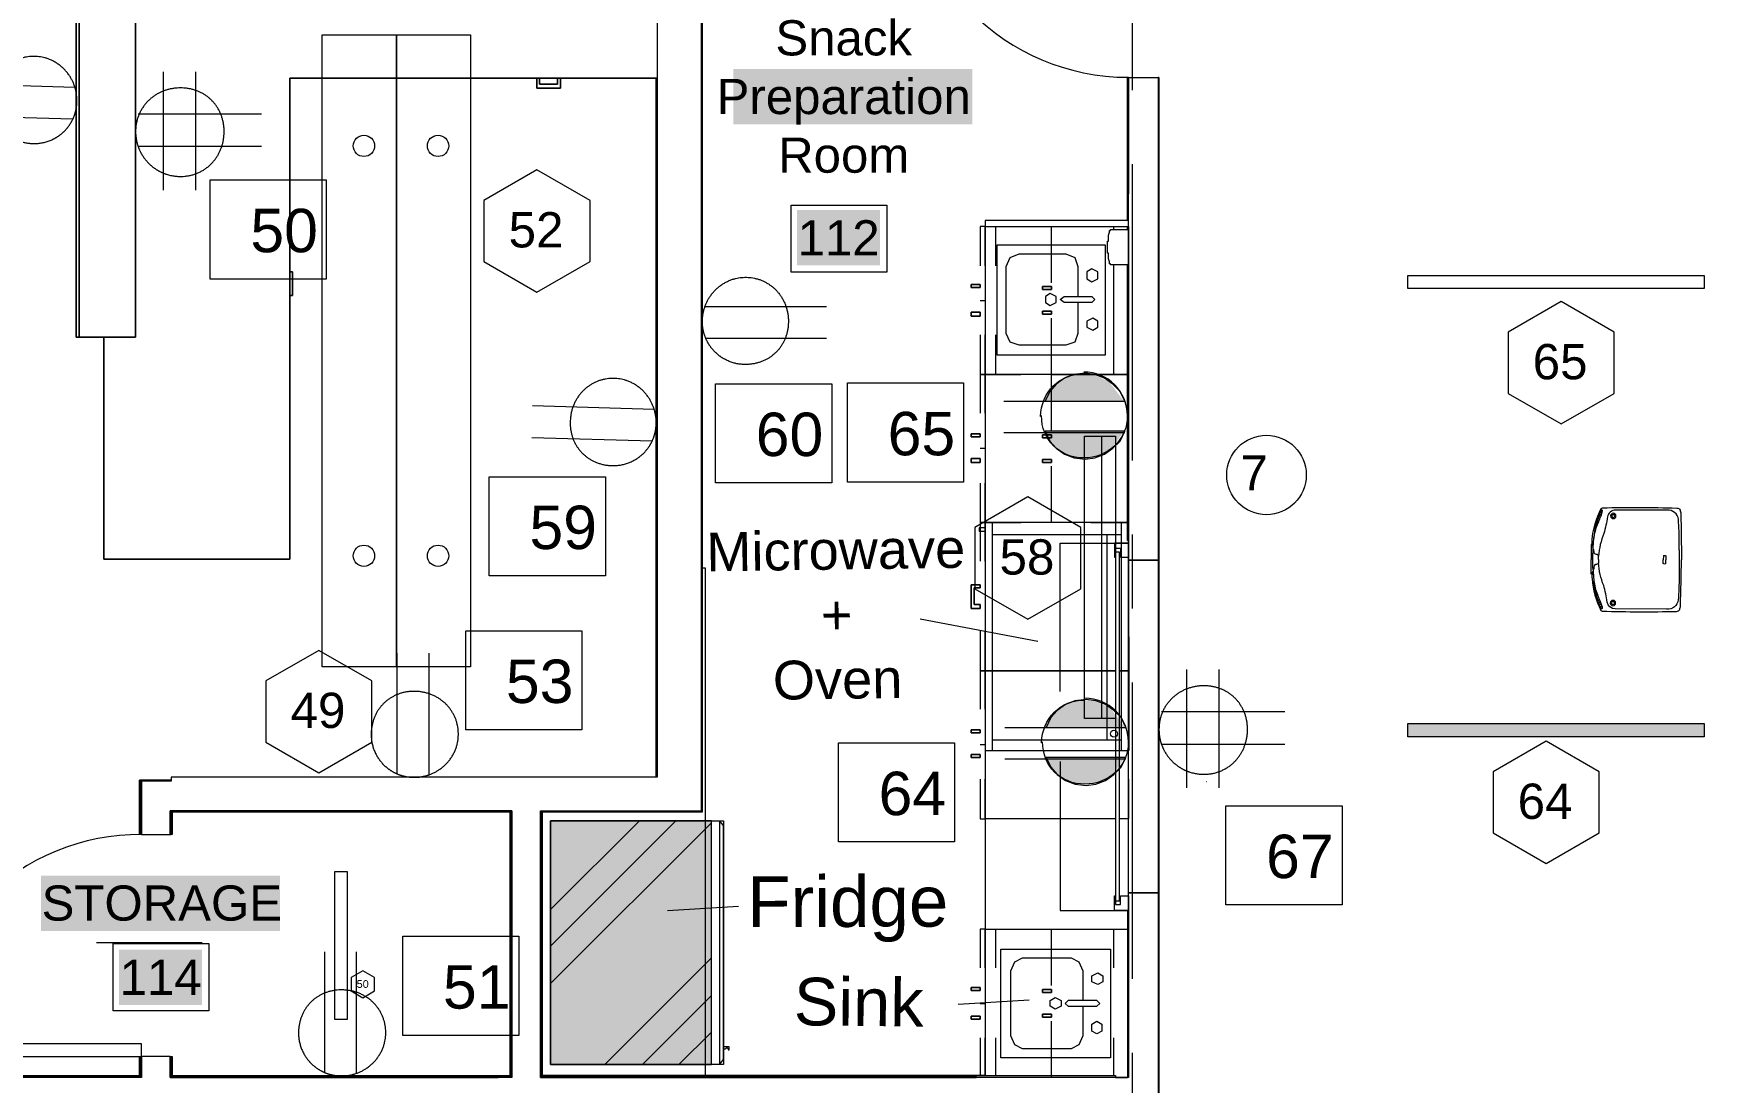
# Model space of a CAD drawing. Header units: inches. Extents: x 0.9 to 36.3, y 0.7 to 23.3.
# Drawn here: x 21.805 to 24.646, y 7.113 to 8.883 of the extents above; entities that cross this region are included whole.
import ezdxf

# ---------------------------------------------------------------- set-up
doc = ezdxf.new("R2010")
doc.units = ezdxf.units.IN
doc.linetypes.add('CENTER', pattern=[50.8, 31.75, -6.35, 6.35, -6.35])
doc.layers.get('0').update_dxf_attribs({"color": 1})
for name, color, linetype, lineweight, true_color in [('Blocks', 7, 'Continuous', 5, 0x9a9c7f), ('Boarder for name', 7, 'Continuous', 5, 0x777777), ('Doors', 7, 'Continuous', 5, 0xf2db9c), ('Lights', 7, 'Continuous', 15, 0xff0a0a), ('Numbering Baseboard Heater', 7, 'Continuous', 0, 0x581317), ('Numbering Lights', 1, 'Continuous', 15, 0xff0000), ('PDF_Geometry', 7, 'Continuous', 9, 0x777777)]:
    doc.layers.add(name, color=color, linetype=linetype, lineweight=lineweight, true_color=true_color)
doc.layers.add('Numbering receptecles', color=170, linetype='Continuous', lineweight=15)
doc.layers.add('Receptacles', color=170, linetype='Continuous', lineweight=15)
doc.layers.add('PDF_Solid Fills', color=7, linetype='Continuous', true_color=0xffffff)
doc.layers.add('PDF_Text', color=7, linetype='Continuous')
doc.styles.add('PDF Arial', font='arial.ttf')
doc.styles.get("Standard").update_dxf_attribs({"font": 'arial.ttf'})

# ---------------------------------------------------------------- blocks, each defined once
blk = doc.blocks.new('Epson 5040ub_top_cad-block.com')
at = {"color": 0}
for points in [[(-73.9, -4.5), (-73.9, 0), (0, 0)], [(73.9, -4.5), (73.9, 0), (0, 0)], [(-230.6, -53.4), (-238.1, -47.2)], [(-219.7, -49.3), (-227.7, -42.6)], [(-208.3, -44.9), (-216.4, -38.2)], [(-198.7, -41.1), (-206.5, -34.6)], [(-188.1, -37), (-195.3, -31)], [(-177.2, -32.4), (-183.1, -27.5)], [(-167.9, -28.7), (-172.6, -24.9)], [(-157.3, -24.9), (-160.4, -22.3)], [(-147.5, -21.8), (-149.4, -20.3)], [(-138.3, -19.3), (-138.9, -18.8)], [(138.3, -19.3), (138.9, -18.8)], [(147.5, -21.8), (149.4, -20.3)], [(157.3, -24.9), (160.4, -22.3)], [(167.9, -28.7), (172.6, -24.9)], [(177.2, -32.4), (183.1, -27.5)], [(188.1, -37), (195.3, -31)], [(198.7, -41.1), (206.5, -34.6)], [(208.3, -44.9), (216.4, -38.2)], [(219.7, -49.3), (227.7, -42.6)], [(230.6, -53.4), (238.1, -47.2)], [(-18.6, -359.4), (0, -359.4)], [(-18.6, -371.4), (0, -371.4)], [(18.6, -359.4), (0, -359.4)], [(18.6, -371.4), (0, -371.4)], [(-48.7, -438.5), (48.7, -438.5)]]:
    blk.add_lwpolyline(points, dxfattribs=at)
for points in [[(0, -36.6), (-16.8, -36.6, -0.354906), (-24.2, -30.6, -0.016056), (-25.6, -22.2, 0.285232), (-31.3, -15.4, 0.084022), (-44.3, -13.5, -0.143766), (-48.6, -12.3, -0.072792), (-51.7, -9.7), (-60.2, -10.3, 0.320532), (-65.8, -5.2, 0.048215), (-96.9, -4.8, 0.096612), (-253.6, -49, 0.263617), (-257.6, -55.1, 0.012885), (-257.6, -426.5, -0.781265)], [(-60.2, -10.3), (-106, -13.5, 0.045223), (-106, -13.5, 0.07056), (-174.3, -31.3, -0.006437), (-228.3, -52.6, -0.072856), (-242.6, -55.7, -0.70445), (-245.6, -48.9, -0.081569), (-240.3, -45.4, -0.0531), (-169.8, -21.4, -0.048177), (-106, -13.5, -6.183682)], [(-48.7, -438.5), (-87.3, -438.5, -0.020934), (-200.3, -433.8, -0.427836), (-246.2, -376.8), (-246.2, -120.6, -0.367703), (-212.3, -80.7, 0.026801), (-129.5, -62.7, 0.03082), (-129.5, -62.7, -0.081077), (-16.8, -36.6, -8.970593)], [(-246.5, -53.2, -0.112665), (-245.6, -51.7, -0.081569), (-240.3, -48.2, -0.0531), (-169.8, -24.2, -0.02751), (-133.5, -18.2, -0.02751)], [(0, -36.6), (16.8, -36.6, 0.354906), (24.2, -30.6, 0.016056), (25.6, -22.2, -0.285232), (31.3, -15.4, -0.084022), (44.3, -13.5, 0.143766), (48.6, -12.3, 0.072792), (51.7, -9.7), (60.2, -10.3, -0.320532), (65.8, -5.2, -0.048215), (96.9, -4.8, -0.096612), (253.6, -49, -0.263617), (257.6, -55.1, -0.012885), (257.6, -426.5, 0.781265)], [(48.7, -438.5), (87.3, -438.5, 0.020934), (200.3, -433.8, 0.427836), (246.2, -376.8), (246.2, -120.6, 0.367703), (212.3, -80.7, -0.026801), (129.5, -62.7, -0.03082), (129.5, -62.7, 0.081077), (16.8, -36.6, 8.970593)], [(60.2, -10.3), (106, -13.5, -0.045223), (106, -13.5, -0.07056), (174.3, -31.3, 0.006437), (228.3, -52.6, 0.072856), (242.6, -55.7, 0.70445), (245.6, -48.9, 0.081569), (240.3, -45.4, 0.0531), (169.8, -21.4, 0.048177), (106, -13.5, 6.183682)], [(246.5, -53.2, 0.112665), (245.6, -51.7, 0.081569), (240.3, -48.2, 0.0531), (169.8, -24.2, 0.02751), (133.5, -18.2, 0.02751)], [(-257.6, -426.5, 0.30611), (-247.4, -441.7, 0.079705), (-229.7, -445.7, 0.003039), (0, -450, 73.76926)], [(257.6, -426.5, -0.30611), (247.4, -441.7, -0.079705), (229.7, -445.7, -0.003039), (0, -450, -73.76926)]]:
    blk.add_lwpolyline(points, format="xyb", dxfattribs=at)
for centre, radius in [((-217, -109.2), 13.3), ((-217, -109.2), 7.38), ((217, -109.2), 13.3), ((217, -109.2), 7.38)]:
    blk.add_circle(centre, radius, dxfattribs=at)
for centre, radius, start, end in [((0, -858.8), 850.7, 86.51693, 93.48307), ((-14, -365.4), 7.59, 127.73948, 232.26052), ((14, -365.4), 7.59, 307.73948, 52.26052)]:
    blk.add_arc(centre, radius, start, end, dxfattribs=at)

msp = doc.modelspace()

# ---------------------------------------------------------------- hatches: boundary and pattern name
at = {"layer": 'Lights', "linetype": 'ByBlock', "ltscale": 0.001, "transparency": 33554559}
h = msp.add_hatch(color=256, dxfattribs=at)
h.paths.add_polyline_path([(24.124, 7.7186), (24.124, 7.6966), (24.624, 7.6966), (24.624, 7.7186)])
h.paths.add_polyline_path([(26.474, 7.6966), (26.474, 7.7186), (25.974, 7.7186), (25.974, 7.6966)])
h.paths.add_polyline_path([(28.334, 7.6966), (28.334, 7.7186), (27.834, 7.7186), (27.834, 7.6966)])
at = {"layer": 'Receptacles', "linetype": 'ByBlock', "transparency": 33554559}
for points in [[(23.5344, 8.2978), (23.5119, 8.2672), (23.5119, 8.2631), (23.6446, 8.2631), (23.6201, 8.2957), (23.5936, 8.308), (23.5609, 8.31)], [(23.6262, 8.1855), (23.6446, 8.2121), (23.5119, 8.2121), (23.5119, 8.208), (23.5344, 8.1794), (23.5589, 8.1672), (23.5997, 8.1692)], [(23.536, 7.747), (23.5136, 7.7164), (23.5136, 7.7123), (23.6462, 7.7123), (23.6218, 7.745), (23.5952, 7.7572), (23.5626, 7.7593)], [(23.6279, 7.6348), (23.6462, 7.6613), (23.5136, 7.6613), (23.5136, 7.6572), (23.536, 7.6287), (23.5605, 7.6164), (23.6014, 7.6185)]]:
    msp.add_hatch(color=256, dxfattribs=at).paths.add_polyline_path(points)

# ---------------------------------------------------------------- linework, layer by layer
at = {"layer": 'Blocks', "linetype": 'ByBlock'}
for p, q in [((23.4006, 8.0489), (23.4006, 8.0429)), ((23.4107, 8.0489), (23.4006, 8.0489)), ((23.4107, 8.0429), (23.4006, 8.0429)), ((23.4107, 8.058), (23.4107, 7.6734)), ((23.6524, 8.058), (23.4107, 8.058)), ((23.4228, 8.058), (23.4228, 7.6734)), ((23.6403, 8.058), (23.6403, 7.6734)), ((23.6524, 7.6734), (23.6524, 8.058)), ((23.6403, 8.0376), (23.4228, 8.0376)), ((23.6161, 8.0376), (23.6161, 7.6912)), ((23.4107, 7.6734), (23.6524, 7.6734)), ((23.4228, 7.6912), (23.6403, 7.6912))]:
    msp.add_line(p, q, dxfattribs=at)
at = {"layer": 'Blocks', "ltscale": 0.01}
msp.add_line((23.3011, 7.8958), (23.4998, 7.8577), dxfattribs=at)
at = {"layer": 'Blocks', "linetype": 'CENTER', "ltscale": 0.01}
for p, q in [((23.7847, 7.6203), (23.7841, 7.6202)), ((22.875, 7.4031), (22.9946, 7.4105)), ((23.3652, 7.2451), (23.4848, 7.2525))]:
    msp.add_line(p, q, dxfattribs=at)
at = {"layer": 'Blocks', "linetype": 'ByBlock'}
for points in [[(21.9241, 8.3697), (21.9241, 7.9963), (22.2374, 7.9963), (22.2374, 8.808), (22.8574, 8.808), (22.2374, 8.808), (22.2374, 7.9963), (21.9241, 7.9963)], [(23.614, 8.3413), (23.614, 8.5263), (23.4307, 8.5263), (23.4307, 8.3413)], [(23.5907, 8.4863), (23.5824, 8.4813), (23.5824, 8.4697), (23.5907, 8.4647), (23.6007, 8.4697), (23.6007, 8.4813)], [(23.3874, 8.4597), (23.4024, 8.4597), (23.4024, 8.4547), (23.4024, 8.4597), (23.3924, 8.4597), (23.4024, 8.4597), (23.4024, 8.4547), (23.4024, 8.4597), (23.3874, 8.4597), (23.3874, 8.4547), (23.4024, 8.4547), (23.3874, 8.4547)], [(23.3924, 8.4547), (23.4024, 8.4547)], [(23.5224, 8.4513), (23.5074, 8.4513), (23.5074, 8.4563), (23.5224, 8.4563), (23.5074, 8.4563), (23.5074, 8.4513), (23.5224, 8.4513), (23.5124, 8.4513)], [(23.5207, 8.4447), (23.5124, 8.4397), (23.5124, 8.4297), (23.5207, 8.4247), (23.5307, 8.4297), (23.5307, 8.4397)], [(23.5907, 8.4397), (23.5957, 8.4347), (23.5907, 8.4297), (23.544, 8.4297), (23.5374, 8.4347), (23.544, 8.4397)], [(23.3874, 8.413), (23.4024, 8.413), (23.4024, 8.4063), (23.4024, 8.413), (23.3924, 8.413), (23.4024, 8.413), (23.4024, 8.4063), (23.4024, 8.413), (23.3874, 8.413), (23.3874, 8.4063), (23.4024, 8.4063), (23.3874, 8.4063)], [(23.5224, 8.4097), (23.5074, 8.4097), (23.5074, 8.4147), (23.5224, 8.4147), (23.5074, 8.4147), (23.5074, 8.4097), (23.5224, 8.4097), (23.5124, 8.4097)], [(23.5224, 8.4147), (23.5124, 8.4147)], [(23.3924, 8.4063), (23.4024, 8.4063)], [(23.5924, 8.403), (23.5824, 8.398), (23.5824, 8.388), (23.5924, 8.383), (23.6007, 8.388), (23.6007, 8.398)], [(21.9241, 7.9963), (22.2374, 7.9963), (22.2374, 8.008), (22.2374, 7.9963)], [(22.6774, 7.5547), (22.6774, 7.143), (22.9491, 7.143), (22.9491, 7.5547)], [(23.6224, 7.1547), (23.4374, 7.1547), (23.4374, 7.338), (23.6224, 7.338)], [(23.3874, 7.273), (23.4024, 7.273), (23.4024, 7.268), (23.4024, 7.273), (23.3924, 7.273), (23.4024, 7.273), (23.4024, 7.268), (23.4024, 7.273), (23.3874, 7.273), (23.3874, 7.268), (23.4024, 7.268), (23.3874, 7.268)], [(23.6007, 7.278), (23.5907, 7.283), (23.5907, 7.293), (23.6007, 7.298), (23.609, 7.293), (23.609, 7.283)], [(23.3924, 7.268), (23.4024, 7.268)], [(23.5224, 7.2647), (23.5074, 7.2647), (23.5074, 7.2697), (23.5224, 7.2697), (23.5074, 7.2697), (23.5074, 7.2647), (23.5224, 7.2647), (23.5124, 7.2647)], [(23.529, 7.2364), (23.5207, 7.2414), (23.5207, 7.2514), (23.529, 7.2564), (23.539, 7.2514), (23.539, 7.2414)], [(23.599, 7.2414), (23.604, 7.2464), (23.599, 7.2514), (23.5507, 7.2514), (23.5457, 7.2464), (23.5507, 7.2414)], [(23.3874, 7.2247), (23.4024, 7.2247), (23.4024, 7.2197), (23.4024, 7.2247), (23.3924, 7.2247), (23.4024, 7.2247), (23.4024, 7.2197), (23.4024, 7.2247), (23.3874, 7.2247), (23.3874, 7.2197), (23.4024, 7.2197), (23.3874, 7.2197)], [(23.3924, 7.2197), (23.4024, 7.2197)], [(23.5224, 7.223), (23.5074, 7.223), (23.5074, 7.228), (23.5224, 7.228), (23.5074, 7.228), (23.5074, 7.223), (23.5224, 7.223), (23.5124, 7.223)], [(23.5224, 7.228), (23.5124, 7.228)], [(23.599, 7.1947), (23.5907, 7.1997), (23.5907, 7.2114), (23.599, 7.2164), (23.6074, 7.2114), (23.6074, 7.1997)]]:
    msp.add_lwpolyline(points, close=True, dxfattribs=at)
for points in [[(23.5674, 8.4397), (23.5674, 8.4897), (23.5624, 8.5047), (23.5474, 8.5113), (23.4674, 8.5113), (23.4524, 8.5047), (23.4457, 8.4897), (23.4457, 8.378), (23.4524, 8.363), (23.4674, 8.358), (23.5474, 8.358), (23.5624, 8.363), (23.5674, 8.378), (23.5674, 8.4297)], [(23.5224, 8.4513), (23.5224, 8.4563), (23.5224, 8.4513)], [(23.5224, 8.4513), (23.5224, 8.4563), (23.5224, 8.4513)], [(23.5224, 8.4097), (23.5224, 8.4147), (23.5224, 8.4097)], [(23.5224, 8.4097), (23.5224, 8.4147), (23.5224, 8.4097)], [(22.6774, 7.343), (22.8891, 7.5547)], [(22.6774, 7.4047), (22.8274, 7.5547)], [(22.9691, 7.168), (22.9691, 7.143), (22.9491, 7.143), (22.6774, 7.143), (22.6774, 7.5547), (22.9491, 7.5547), (22.9691, 7.5547), (22.9691, 7.173)], [(22.6774, 7.2797), (22.9491, 7.5514)], [(22.9624, 7.143), (22.9491, 7.143), (22.9491, 7.5547), (22.9624, 7.5547), (22.9624, 7.143), (22.9691, 7.1514), (22.9691, 7.5464), (22.9624, 7.5547)], [(22.9691, 7.5347), (22.9691, 7.1647)], [(22.9691, 7.3497), (22.9691, 7.1747), (22.9691, 7.523), (22.9691, 7.1747), (22.9691, 7.523)], [(22.7691, 7.143), (22.9491, 7.323)], [(23.5757, 7.2414), (23.5757, 7.1914), (23.569, 7.1764), (23.5557, 7.1697), (23.474, 7.1697), (23.4607, 7.1764), (23.454, 7.1914), (23.454, 7.3014), (23.4607, 7.3164), (23.474, 7.323), (23.5557, 7.323), (23.569, 7.3164), (23.5757, 7.3014), (23.5757, 7.2514)], [(22.8324, 7.143), (22.9491, 7.2597)], [(23.5224, 7.2647), (23.5224, 7.2697), (23.5224, 7.2647)], [(23.5224, 7.2647), (23.5224, 7.2697), (23.5224, 7.2647)], [(22.8941, 7.143), (22.9491, 7.198)]]:
    msp.add_lwpolyline(points, dxfattribs=at)
msp.add_circle((23.6281, 7.7015), 0.00589, dxfattribs=at)
at = {"layer": 'Blocks', "linetype": 'ByBlock', "transparency": 33554559}
msp.add_solid([(22.6774, 7.143), (22.9491, 7.143), (22.6774, 7.5547), (22.9491, 7.5547)], dxfattribs=at)
at = {"layer": 'Boarder for name', "linetype": 'ByBlock'}
for points in [[(23.0834, 8.5939), (23.245, 8.5939), (23.245, 8.4805), (23.0834, 8.4805)], [(21.9396, 7.3472), (22.1012, 7.3472), (22.1012, 7.2338), (21.9396, 7.2338)]]:
    msp.add_lwpolyline(points, close=True, dxfattribs=at)
at = {"layer": 'Doors', "linetype": 'ByBlock'}
msp.add_lwpolyline([(21.6125, 7.178), (21.6125, 7.1564), (21.9874, 7.1564), (21.9874, 7.178)], close=True, dxfattribs=at)
for centre, radius, start, end in [((23.6525, 9.1848), 0.3751, 180.0221, 269.9779), ((21.9845, 7.1593), 0.372, 89.546, 180.454)]:
    msp.add_arc(centre, radius, start, end, dxfattribs=at)
at = {"layer": 'Lights', "linetype": 'ByBlock'}
for points in [[(22.4174, 8.8815), (22.4174, 7.8145), (22.2924, 7.8145), (22.2924, 8.8815)], [(22.5424, 8.8815), (22.5424, 7.8145), (22.4174, 7.8145), (22.4174, 8.8815)], [(24.124, 8.4531), (24.124, 8.4751), (24.624, 8.4751), (24.624, 8.4531)], [(23.6307, 8.2038), (23.6307, 7.7272), (23.5786, 7.7272), (23.5786, 8.2038)], [(24.124, 7.6966), (24.124, 7.7186), (24.624, 7.7186), (24.624, 7.6966)], [(22.3136, 7.4689), (22.3346, 7.4689), (22.3346, 7.2189), (22.3136, 7.2189)]]:
    msp.add_lwpolyline(points, close=True, dxfattribs=at)
msp.add_lwpolyline([(23.6078, 7.7272), (23.6078, 8.2038)], dxfattribs=at)
for centre in [(22.3627, 8.694), (22.4877, 8.694), (22.3627, 8.0019), (22.4877, 8.0019)]:
    msp.add_circle(centre, 0.018, dxfattribs=at)
at = {"layer": 'Numbering Baseboard Heater', "linetype": 'ByBlock', "ltscale": 0.001}
msp.add_circle((23.8854, 8.1384), 0.0671, dxfattribs=at)
at = {"layer": 'Numbering Lights', "linetype": 'ByBlock', "ltscale": 0.001}
for points in [[(22.6546, 8.6535), (22.5652, 8.6019), (22.5652, 8.4986), (22.6546, 8.447), (22.7441, 8.4986), (22.7441, 8.6019)], [(24.3823, 8.431), (24.2929, 8.3794), (24.2929, 8.2761), (24.3823, 8.2245), (24.4717, 8.2761), (24.4717, 8.3794)], [(23.4829, 8.1012), (23.3935, 8.0496), (23.3935, 7.9464), (23.4829, 7.8947), (23.5723, 7.9464), (23.5723, 8.0496)], [(22.2868, 7.8423), (22.1973, 7.7907), (22.1973, 7.6874), (22.2868, 7.6358), (22.3762, 7.6874), (22.3762, 7.7907)], [(24.357, 7.6888), (24.2676, 7.6372), (24.2676, 7.534), (24.357, 7.4823), (24.4464, 7.534), (24.4464, 7.6372)], [(22.361, 7.3013), (22.3413, 7.29), (22.3413, 7.2673), (22.361, 7.2559), (22.3806, 7.2673), (22.3806, 7.29)]]:
    msp.add_lwpolyline(points, close=True, dxfattribs=at)
at = {"layer": 'Numbering receptecles', "linetype": 'ByBlock', "ltscale": 0.001}
for points in [[(22.1032, 8.6365), (22.2992, 8.6365), (22.2992, 8.4692), (22.1032, 8.4692)], [(22.9558, 8.2924), (23.1518, 8.2924), (23.1518, 8.1251), (22.9558, 8.1251)], [(23.1784, 8.2937), (23.3744, 8.2937), (23.3744, 8.1264), (23.1784, 8.1264)], [(22.5741, 8.1354), (22.7701, 8.1354), (22.7701, 7.9681), (22.5741, 7.9681)], [(22.5344, 7.8755), (22.7304, 7.8755), (22.7304, 7.7082), (22.5344, 7.7082)], [(23.1631, 7.6862), (23.3591, 7.6862), (23.3591, 7.5189), (23.1631, 7.5189)], [(23.8168, 7.5798), (24.0128, 7.5798), (24.0128, 7.4125), (23.8168, 7.4125)], [(22.4282, 7.3596), (22.6242, 7.3596), (22.6242, 7.1923), (22.4282, 7.1923)]]:
    msp.add_lwpolyline(points, close=True, dxfattribs=at)
at = {"layer": 'PDF_Geometry', "linetype": 'ByBlock'}
for points in [[(22.8574, 9.223), (22.8574, 7.628), (22.0374, 7.628), (22.0374, 7.6214), (22.0358, 7.6214), (21.9874, 7.6214), (21.9874, 7.5314), (22.0358, 7.5314), (22.0358, 7.5714), (22.6124, 7.5714), (22.6124, 7.1214), (22.0358, 7.1214), (22.0358, 7.1564), (21.9874, 7.1564), (21.9874, 7.1214), (21.4858, 7.1214)], [(23.6507, 7.403), (23.6507, 7.1214), (22.6607, 7.1214), (22.6607, 7.5714), (22.8574, 7.5714), (22.9324, 7.5714), (22.9324, 9.223)], [(23.5907, 8.558), (23.6524, 8.558), (23.6524, 8.568), (23.4107, 8.568), (23.4107, 7.1247), (22.6641, 7.1247), (22.6641, 7.5697), (22.9341, 7.5697), (22.9324, 7.5697), (22.9341, 7.5697), (22.9341, 9.2196), (22.9341, 9.2213), (22.9324, 9.2213), (23.6507, 9.2213), (23.6507, 9.1846), (23.6507, 9.2196), (23.6507, 9.1846)], [(22.6791, 7.5714), (22.9324, 7.5714), (22.9324, 9.223)], [(22.9324, 9.2213), (22.9324, 7.5697), (22.9324, 9.2213)], [(21.9774, 9.068), (21.9774, 8.3713), (21.8824, 8.3713), (21.8824, 9.1613), (21.8824, 8.3713), (21.8774, 8.3713), (21.8774, 9.1663)], [(21.8774, 9.1613), (21.8774, 8.3713), (21.8824, 8.3713), (21.9241, 8.3713), (21.8991, 8.3713), (21.8824, 8.3713), (21.9774, 8.3713), (21.9774, 9.068)], [(23.659, 8.913), (23.659, 8.788)], [(22.8574, 7.6414), (22.8574, 8.808), (22.7574, 8.808), (22.5907, 8.808)], [(22.6541, 8.808), (22.6541, 8.7913), (22.6941, 8.7913), (22.6941, 8.808), (22.6941, 8.7913), (22.6941, 8.808)], [(22.6891, 8.808), (22.6891, 8.798), (22.6891, 8.808), (22.6891, 8.798), (22.6591, 8.798), (22.6891, 8.798), (22.6891, 8.808), (22.6891, 8.798), (22.6591, 8.798), (22.6891, 8.798), (22.6591, 8.798), (22.6891, 8.798), (22.6891, 8.808), (22.6941, 8.808), (22.6941, 8.7913), (22.6541, 8.7913), (22.6541, 8.808), (22.6591, 8.808), (22.6591, 8.798), (22.6591, 8.808), (22.6591, 8.798), (22.6591, 8.808), (22.6591, 8.798), (22.6591, 8.808)], [(22.8557, 7.628), (22.8557, 8.808)], [(23.6507, 8.568), (23.6507, 8.8096), (23.6524, 8.8096), (23.6524, 8.613)], [(23.6507, 8.8096), (23.6507, 8.8096)], [(23.6507, 8.568), (23.6507, 8.8096), (23.6507, 8.568)], [(23.704, 7.0964), (23.704, 7.0597), (23.704, 7.0964), (23.704, 7.0597), (23.704, 7.0964), (23.704, 8.8096), (23.704, 7.0964), (23.704, 8.8096), (23.7024, 8.8096), (23.7024, 7.0964), (23.7024, 7.0597), (23.7024, 7.0164)], [(23.704, 8.8096), (23.704, 8.8096)], [(23.659, 8.663), (23.659, 8.163)], [(23.4107, 8.558), (23.4024, 8.558), (23.4024, 8.4913)], [(23.4107, 8.4913), (23.4107, 8.558), (23.4724, 8.558)], [(23.429, 8.4913), (23.429, 8.558), (23.6274, 8.558), (23.6274, 8.553)], [(23.5224, 8.463), (23.5224, 8.558), (23.6524, 8.558), (23.6524, 8.463)], [(23.6507, 8.553), (23.6507, 8.558), (23.6524, 8.558), (23.6524, 8.028), (23.6507, 8.028), (23.6507, 8.493)], [(22.2374, 8.4413), (22.2424, 8.4413), (22.2424, 8.4813), (22.2374, 8.4813)], [(22.2374, 8.4813), (22.2424, 8.4813)], [(22.2374, 8.4763), (22.2374, 8.448)], [(22.2424, 8.4813), (22.2424, 8.4413)], [(23.6274, 8.493), (23.6274, 8.308), (23.429, 8.308), (23.429, 8.3747)], [(22.2424, 8.4413), (22.2374, 8.4413)], [(23.4024, 8.433), (23.4107, 8.433)], [(23.6524, 8.403), (23.6524, 8.308), (23.5224, 8.308), (23.5224, 8.403)], [(23.4024, 8.3747), (23.4024, 8.308), (23.4107, 8.308), (23.4024, 8.308), (23.4024, 8.243)], [(23.4107, 8.243), (23.4107, 8.308), (23.4707, 8.308), (23.4107, 8.308), (23.4107, 8.3747)], [(23.5224, 8.213), (23.5224, 8.308), (23.6524, 8.308), (23.6524, 8.213)], [(23.4107, 8.183), (23.4024, 8.183)], [(23.5224, 8.2013), (23.5224, 8.2063), (23.5224, 8.2013)], [(23.5224, 8.2013), (23.5224, 8.2063), (23.5224, 8.2013)], [(23.4024, 8.1597), (23.4024, 8.1663), (23.4024, 8.1597)], [(23.4024, 8.1597), (23.4024, 8.1663), (23.4024, 8.1597)], [(23.5224, 8.1597), (23.5224, 8.1647), (23.5224, 8.1597)], [(23.5224, 8.1597), (23.5224, 8.1647), (23.5224, 8.1597)], [(23.6524, 8.153), (23.6524, 8.058), (23.5224, 8.058), (23.5224, 8.153)], [(23.4024, 8.1247), (23.4024, 8.058), (23.4107, 8.058), (23.4024, 8.058), (23.4024, 7.993)], [(23.4107, 7.993), (23.4107, 8.058), (23.4707, 8.058), (23.4107, 8.058), (23.4107, 8.1247)], [(23.6524, 8.0583), (23.6529, 7.6733)], [(23.5374, 7.773), (23.5374, 7.898), (23.5374, 8.023), (23.6524, 8.023)], [(23.659, 8.038), (23.659, 7.913)], [(21.9241, 8.008), (21.9241, 7.9963), (21.9241, 8.008)], [(23.6524, 7.428), (23.6524, 7.9997), (23.6524, 7.808), (23.6374, 7.808), (23.6524, 7.808), (23.6524, 7.743)], [(22.9391, 7.1247), (22.9391, 7.9813), (22.9341, 7.9813)], [(23.4024, 7.953), (23.4024, 7.948), (23.4024, 7.953), (23.3874, 7.953), (23.3874, 7.913), (23.4024, 7.913)], [(23.3874, 7.953), (23.4024, 7.953)], [(23.3874, 7.913), (23.3874, 7.953)], [(23.3924, 7.948), (23.3924, 7.9197), (23.4024, 7.9197)], [(23.3924, 7.9197), (23.3924, 7.948)], [(23.3924, 7.948), (23.3924, 7.9197), (23.4024, 7.9197)], [(23.3924, 7.9197), (23.3924, 7.948)], [(23.4024, 7.913), (23.3874, 7.913)], [(23.4024, 7.9197), (23.4024, 7.913), (23.4024, 7.9197), (23.3924, 7.9197)], [(23.4024, 7.9197), (23.4024, 7.913), (23.4024, 7.9197), (23.3924, 7.9197)], [(23.4024, 7.8747), (23.4024, 7.808), (23.4107, 7.808), (23.4024, 7.808), (23.4024, 7.743)], [(23.4107, 7.743), (23.4107, 7.808), (23.6307, 7.808), (23.4107, 7.808), (23.4107, 7.8747)], [(23.659, 7.788), (23.659, 7.288)], [(23.4107, 7.683), (23.4024, 7.683)], [(23.4024, 7.6614), (23.4024, 7.6664), (23.4024, 7.6614)], [(23.4024, 7.6614), (23.4024, 7.6664), (23.4024, 7.6614)], [(23.5374, 7.6547), (23.5374, 7.528), (23.5374, 7.403), (23.6524, 7.403)], [(21.9874, 7.6214), (21.9874, 7.5314), (21.9858, 7.5314), (21.9858, 7.623), (21.9841, 7.623), (22.0374, 7.623)], [(21.9858, 7.623), (22.0374, 7.623), (21.9858, 7.623)], [(23.4024, 7.6247), (23.4024, 7.558), (23.4107, 7.558)], [(23.6307, 7.558), (23.4107, 7.558), (23.4107, 7.6247)], [(23.6524, 7.6247), (23.6524, 7.558), (23.6374, 7.558)], [(22.6107, 7.1214), (22.6107, 7.5714), (22.6124, 7.5714), (22.0358, 7.5714), (22.0358, 7.5314), (22.0374, 7.5314), (22.0374, 7.5697), (22.0391, 7.5697), (22.0391, 7.5314), (22.0374, 7.5314)], [(22.0358, 7.1564), (22.0374, 7.1564), (22.0391, 7.1564), (22.0391, 7.1247), (22.0391, 7.123), (22.0374, 7.123), (22.6107, 7.123), (22.6107, 7.5697), (22.0374, 7.5697)], [(22.6124, 7.123), (22.0374, 7.123), (22.0391, 7.123), (22.0391, 7.1247), (22.6091, 7.1247), (22.6091, 7.5697), (22.0391, 7.5697), (22.0374, 7.5697), (22.6124, 7.5697)], [(22.0374, 7.5697), (22.0374, 7.5314), (22.0374, 7.5697)], [(22.6124, 7.1214), (22.6124, 7.5714)], [(22.6624, 7.5714), (22.6624, 7.1214), (22.6607, 7.1214), (23.3957, 7.1214)], [(22.6607, 7.1214), (22.6607, 7.5714)], [(22.6607, 7.5697), (22.9324, 7.5697), (22.6624, 7.5697), (22.6624, 7.123), (23.3957, 7.123), (22.6607, 7.123)], [(23.6524, 7.4097), (23.6524, 7.1214), (23.6524, 7.433), (23.7024, 7.433), (23.7024, 7.0964), (23.7024, 7.0597), (23.7024, 7.0164), (23.6524, 7.0164), (23.6524, 7.0597), (23.6524, 7.0714), (22.0358, 7.0714), (22.0358, 6.1931), (23.6524, 6.1931), (23.6524, 6.2247), (23.7024, 6.2247), (23.7024, 6.1931), (23.9507, 6.1931), (23.9507, 6.0998), (20.3292, 6.0998)], [(23.4107, 7.3714), (23.4024, 7.3714), (23.4024, 7.3064)], [(23.4107, 7.3064), (23.4107, 7.3714), (23.4707, 7.3714)], [(23.429, 7.3064), (23.429, 7.3714), (23.6274, 7.3714), (23.6274, 7.3064)], [(23.5224, 7.2764), (23.5224, 7.3714), (23.6524, 7.3714), (23.6524, 7.2764)], [(23.589, 7.3714), (23.6507, 7.3714)], [(22.0899, 7.3488), (21.9116, 7.3488)], [(22.9691, 7.3564), (22.9691, 7.1664)], [(23.4024, 7.2464), (23.4107, 7.2464)], [(23.5224, 7.223), (23.5224, 7.228), (23.5224, 7.223)], [(23.5224, 7.223), (23.5224, 7.228), (23.5224, 7.223)], [(23.6524, 7.2164), (23.6524, 7.1214), (23.5224, 7.1214), (23.5224, 7.2164)], [(23.4024, 7.188), (23.4024, 7.1247)], [(23.4107, 7.1247), (23.4107, 7.188)], [(23.429, 7.1247), (23.429, 7.188)], [(23.6274, 7.188), (23.6274, 7.1247)], [(23.659, 7.163), (23.659, 7.038)], [(21.9858, 7.1564), (21.9858, 7.123), (21.9841, 7.123), (21.9841, 7.1247), (21.9841, 7.1564), (21.9858, 7.1564), (21.9874, 7.1564)], [(21.9858, 7.1564), (21.9858, 7.123), (21.9858, 7.1564)], [(22.0374, 7.1564), (22.0374, 7.123), (22.0374, 7.1564)], [(22.0374, 7.123), (22.0374, 7.1564)], [(21.9874, 7.1214), (21.4858, 7.1214), (21.4858, 7.123), (21.9858, 7.123)], [(22.0358, 7.1214), (22.5891, 7.1214)]]:
    msp.add_lwpolyline(points, dxfattribs=at)
for points in [[(22.6541, 8.808), (22.6541, 8.7913), (22.6941, 8.7913), (22.6541, 8.7913), (22.6541, 8.808), (22.6541, 8.7913), (22.6941, 8.7913), (22.6941, 8.808), (22.6941, 8.7913), (22.6541, 8.7913)], [(22.8557, 8.808), (22.8557, 7.628)], [(23.6524, 8.8096), (23.7024, 8.8096), (23.7024, 7.9947), (23.6524, 7.9947)], [(23.6257, 8.493), (23.624, 8.493), (23.6224, 8.493), (23.6224, 8.4947), (23.6207, 8.4947), (23.6207, 8.4963), (23.6207, 8.498), (23.619, 8.503), (23.619, 8.5097), (23.619, 8.5113), (23.619, 8.513), (23.6174, 8.513), (23.6174, 8.533), (23.619, 8.533), (23.619, 8.5363), (23.619, 8.5397), (23.619, 8.543), (23.6207, 8.548), (23.6207, 8.5497), (23.6207, 8.5513), (23.6224, 8.5513), (23.6224, 8.553), (23.624, 8.553), (23.6257, 8.553), (23.6507, 8.553), (23.6524, 8.553), (23.6524, 8.493), (23.6507, 8.493)], [(22.2424, 8.4813), (22.2424, 8.4413), (22.2374, 8.4413), (22.2424, 8.4413), (22.2424, 8.4813), (22.2374, 8.4813)], [(22.2424, 8.4813), (22.2424, 8.4413), (22.2374, 8.4413), (22.2424, 8.4413), (22.2424, 8.4813), (22.2374, 8.4813)], [(23.5224, 8.4563), (23.5124, 8.4563)], [(23.6507, 8.308), (23.589, 8.308)], [(23.3874, 8.208), (23.4024, 8.208), (23.4024, 8.203), (23.4024, 8.208), (23.3924, 8.208), (23.4024, 8.208), (23.4024, 8.203), (23.4024, 8.208), (23.3874, 8.208), (23.3874, 8.203), (23.4024, 8.203), (23.3874, 8.203)], [(23.3924, 8.203), (23.4024, 8.203)], [(23.5224, 8.2013), (23.5074, 8.2013), (23.5074, 8.2063), (23.5224, 8.2063), (23.5074, 8.2063), (23.5074, 8.2013), (23.5224, 8.2013), (23.5124, 8.2013)], [(23.5224, 8.2063), (23.5124, 8.2063)], [(23.4024, 8.1597), (23.3874, 8.1597), (23.3874, 8.1663), (23.4024, 8.1663), (23.3874, 8.1663), (23.3874, 8.1597), (23.4024, 8.1597), (23.3924, 8.1597)], [(23.4024, 8.1663), (23.3924, 8.1663)], [(23.5224, 8.1597), (23.5074, 8.1597), (23.5074, 8.1647), (23.5224, 8.1647), (23.5074, 8.1647), (23.5074, 8.1597), (23.5224, 8.1597), (23.5124, 8.1597)], [(23.5224, 8.1647), (23.5124, 8.1647)], [(23.589, 8.058), (23.6507, 8.058)], [(23.6524, 8.023), (23.629, 8.023), (23.629, 7.9997), (23.6307, 7.9997), (23.6307, 8.0147), (23.639, 8.0147), (23.639, 7.9997), (23.6524, 7.9997)], [(23.6524, 8.023), (23.6524, 8.028)], [(23.6374, 8.008), (23.6307, 8.008), (23.6307, 7.4197), (23.6374, 7.4197)], [(23.7024, 7.433), (23.6524, 7.433), (23.6524, 7.9947), (23.7024, 7.9947)], [(23.3874, 7.913), (23.3874, 7.953), (23.4024, 7.953), (23.4024, 7.948), (23.4024, 7.953), (23.3874, 7.953), (23.3874, 7.913), (23.4024, 7.913)], [(23.3874, 7.913), (23.3874, 7.953), (23.4024, 7.953), (23.4024, 7.948), (23.4024, 7.953), (23.3874, 7.953), (23.3874, 7.913), (23.4024, 7.913)], [(23.4024, 7.948), (23.3924, 7.948)], [(23.3924, 7.9197), (23.3924, 7.948), (23.3924, 7.9197), (23.4024, 7.9197), (23.4024, 7.913), (23.4024, 7.9197)], [(23.4024, 7.948), (23.3924, 7.948)], [(23.4024, 7.948), (23.3924, 7.948)], [(23.3874, 7.708), (23.4024, 7.708), (23.4024, 7.703), (23.4024, 7.708), (23.3924, 7.708), (23.4024, 7.708), (23.4024, 7.703), (23.4024, 7.708), (23.3874, 7.708), (23.3874, 7.703), (23.4024, 7.703), (23.3874, 7.703)], [(23.3924, 7.703), (23.4024, 7.703)], [(23.4024, 7.6614), (23.3874, 7.6614), (23.3874, 7.6664), (23.4024, 7.6664), (23.3874, 7.6664), (23.3874, 7.6614), (23.4024, 7.6614), (23.3924, 7.6614)], [(23.4024, 7.6664), (23.3924, 7.6664)], [(21.9841, 7.623), (21.9858, 7.623), (21.9858, 7.5314), (21.9841, 7.5314)], [(23.629, 7.403), (23.629, 7.428), (23.6307, 7.428), (23.6307, 7.413), (23.639, 7.413), (23.639, 7.428), (23.6524, 7.428), (23.6524, 7.403)], [(23.5224, 7.2697), (23.5124, 7.2697)], [(22.9774, 7.168), (22.9791, 7.168), (22.9791, 7.173), (22.9691, 7.173), (22.9691, 7.168), (22.9707, 7.1697), (22.9724, 7.1697), (22.9741, 7.1714), (22.9757, 7.1714), (22.9774, 7.1697)], [(21.9841, 7.1247), (21.9841, 7.123), (21.9858, 7.123), (21.4858, 7.123), (21.4858, 7.1247)], [(23.3957, 7.1247), (23.6307, 7.1247), (23.6307, 7.1214), (23.3957, 7.1214)], [(23.6307, 7.1214), (23.6507, 7.1214)]]:
    msp.add_lwpolyline(points, close=True, dxfattribs=at)
at = {"layer": 'PDF_Solid Fills', "linetype": 'ByBlock', "transparency": 33554559}
for points in [[(22.9859, 8.7304), (23.3893, 8.7304), (22.9859, 8.8237), (23.3893, 8.8237)], [(23.0934, 8.4922), (23.2334, 8.4922), (23.0934, 8.5855), (23.2334, 8.5855)], [(21.8179, 7.3688), (22.2212, 7.3688), (21.8179, 7.4621), (22.2212, 7.4621)], [(21.9496, 7.2438), (22.0896, 7.2438), (21.9496, 7.3372), (22.0896, 7.3372)]]:
    msp.add_solid(points, dxfattribs=at)
at = {"layer": 'Receptacles', "linetype": 'ByBlock'}
for points in [[(22.0237, 8.8191), (22.0237, 8.6192)], [(22.0784, 8.8191), (22.0784, 8.6192)], [(21.6699, 8.7992), (21.875, 8.7933)], [(21.6684, 8.7453), (21.8717, 8.7395)], [(22.19, 8.7476), (21.9816, 8.7476)], [(22.19, 8.6929), (21.9816, 8.6929)], [(23.143, 8.4223), (22.9379, 8.4223)], [(23.143, 8.3685), (22.9396, 8.3685)], [(22.6472, 8.2555), (22.8523, 8.2496)], [(23.4425, 8.2631), (23.6466, 8.2631)], [(23.4425, 8.21), (23.6466, 8.21)], [(22.6457, 8.2017), (22.849, 8.1958)], [(22.4184, 7.8373), (22.4184, 7.6339)], [(22.4723, 7.8373), (22.4723, 7.6322)], [(23.7503, 7.8099), (23.7503, 7.61)], [(23.805, 7.8099), (23.805, 7.61)], [(23.9166, 7.7384), (23.7082, 7.7384)], [(23.4442, 7.7123), (23.6483, 7.7123)], [(23.9166, 7.6836), (23.7082, 7.6836)], [(23.4442, 7.6593), (23.6483, 7.6593)], [(22.2959, 7.3334), (22.2959, 7.1299)], [(22.3497, 7.3334), (22.3497, 7.1282)]]:
    msp.add_lwpolyline(points, dxfattribs=at)
for points in [[(23.6466, 8.2631), (23.6385, 8.2794), (23.6262, 8.2917), (23.6119, 8.3019), (23.5956, 8.308), (23.5793, 8.31), (23.5609, 8.308), (23.5446, 8.3019), (23.5303, 8.2917), (23.5201, 8.2794), (23.5119, 8.2631)], [(23.6466, 8.2121), (23.5119, 8.2121), (23.5201, 8.1957), (23.5303, 8.1835), (23.5446, 8.1733), (23.5609, 8.1672), (23.5793, 8.1651), (23.5956, 8.1672), (23.6119, 8.1733), (23.6262, 8.1835), (23.6385, 8.1957)], [(23.6483, 7.7123), (23.6401, 7.7287), (23.6279, 7.7409), (23.6136, 7.7511), (23.5973, 7.7572), (23.5809, 7.7593), (23.5626, 7.7572), (23.5462, 7.7511), (23.532, 7.7409), (23.5218, 7.7287), (23.5136, 7.7123)], [(23.6483, 7.6613), (23.5136, 7.6613), (23.5218, 7.645), (23.532, 7.6327), (23.5462, 7.6225), (23.5626, 7.6164), (23.5809, 7.6144), (23.5973, 7.6164), (23.6136, 7.6225), (23.6279, 7.6327), (23.6401, 7.645)]]:
    msp.add_lwpolyline(points, close=True, dxfattribs=at)
for centre in [(23.5775, 8.2389), (23.5792, 7.6882)]:
    msp.add_arc(centre, 0.0732, 359.7603, 90.2397, dxfattribs=at)
for points, weights, knots in [([(21.8784, 8.7683), (21.878, 8.7488), (21.8701, 8.7309), (21.8559, 8.7175), (21.8417, 8.7041), (21.8234, 8.6972), (21.8039, 8.6979), (21.7624, 8.6991), (21.7322, 8.731), (21.7334, 8.7725), (21.7346, 8.8139), (21.7666, 8.8462), (21.8081, 8.845), (21.8474, 8.8438), (21.8796, 8.8097), (21.8784, 8.7683)], [1, 0.948448710105, 0.948448710105, 1, 0.948448710105, 0.948448710105, 1, 1, 1, 1, 1, 1, 1, 1, 1, 1], [0, 0, 0, 0, 0.79168, 0.79168, 0.79168, 1.583359, 1.583359, 1.583359, 2.583359, 2.583359, 2.583359, 3.583359, 3.583359, 3.583359, 4.583359, 4.583359, 4.583359, 4.583359]), ([(22.0532, 8.7918), (22.0953, 8.7918), (22.1268, 8.7602), (22.1268, 8.7181), (22.1268, 8.676), (22.0953, 8.6424), (22.0532, 8.6424), (22.0328, 8.6423), (22.0139, 8.65), (21.9995, 8.6645), (21.9851, 8.6789), (21.9773, 8.6977), (21.9774, 8.7181), (21.9774, 8.7602), (22.0111, 8.7918), (22.0532, 8.7918)], [1, 1, 1, 1, 1, 1, 1, 0.948717948717, 0.948717948717, 1, 0.948717948717, 0.948717948717, 1, 1, 1, 1], [0, 0, 0, 0, 1, 1, 1, 2, 2, 2, 2.789582, 2.789582, 2.789582, 3.579164, 3.579164, 3.579164, 4.579164, 4.579164, 4.579164, 4.579164]), ([(22.9337, 8.3975), (22.9336, 8.3779), (22.941, 8.3599), (22.9548, 8.3461), (22.9687, 8.3322), (22.9867, 8.3248), (23.0063, 8.3249), (23.0477, 8.3249), (23.0788, 8.356), (23.0788, 8.3975), (23.0788, 8.4389), (23.0477, 8.4721), (23.0063, 8.4721), (22.9669, 8.4721), (22.9337, 8.4389), (22.9337, 8.3975)], [1, 0.948448710105, 0.948448710105, 1, 0.948448710105, 0.948448710105, 1, 1, 1, 1, 1, 1, 1, 1, 1, 1], [0, 0, 0, 0, 0.79168, 0.79168, 0.79168, 1.583359, 1.583359, 1.583359, 2.583359, 2.583359, 2.583359, 3.583359, 3.583359, 3.583359, 4.583359, 4.583359, 4.583359, 4.583359]), ([(22.8557, 8.2247), (22.8553, 8.2051), (22.8474, 8.1873), (22.8332, 8.1739), (22.819, 8.1605), (22.8007, 8.1536), (22.7812, 8.1542), (22.7397, 8.1554), (22.7095, 8.1874), (22.7107, 8.2288), (22.7119, 8.2703), (22.7439, 8.3025), (22.7854, 8.3013), (22.8247, 8.3002), (22.8569, 8.2661), (22.8557, 8.2247)], [1, 0.948448710105, 0.948448710105, 1, 0.948448710105, 0.948448710105, 1, 1, 1, 1, 1, 1, 1, 1, 1, 1], [0, 0, 0, 0, 0.79168, 0.79168, 0.79168, 1.583359, 1.583359, 1.583359, 2.583359, 2.583359, 2.583359, 3.583359, 3.583359, 3.583359, 4.583359, 4.583359, 4.583359, 4.583359]), ([(22.4474, 7.628), (22.4279, 7.6279), (22.4098, 7.6353), (22.396, 7.6491), (22.3822, 7.6629), (22.3748, 7.681), (22.3749, 7.7006), (22.3749, 7.742), (22.406, 7.7731), (22.4474, 7.7731), (22.4889, 7.7731), (22.522, 7.742), (22.522, 7.7006), (22.522, 7.6612), (22.4889, 7.628), (22.4474, 7.628)], [1, 0.948448710105, 0.948448710105, 1, 0.948448710105, 0.948448710105, 1, 1, 1, 1, 1, 1, 1, 1, 1, 1], [0, 0, 0, 0, 0.79168, 0.79168, 0.79168, 1.583359, 1.583359, 1.583359, 2.583359, 2.583359, 2.583359, 3.583359, 3.583359, 3.583359, 4.583359, 4.583359, 4.583359, 4.583359]), ([(23.7798, 7.7825), (23.8219, 7.7825), (23.8534, 7.751), (23.8534, 7.7089), (23.8534, 7.6668), (23.8219, 7.6331), (23.7798, 7.6331), (23.7594, 7.633), (23.7405, 7.6408), (23.7261, 7.6552), (23.7117, 7.6696), (23.7039, 7.6885), (23.704, 7.7089), (23.704, 7.751), (23.7377, 7.7825), (23.7798, 7.7825)], [1, 1, 1, 1, 1, 1, 1, 0.948717948717, 0.948717948717, 1, 0.948717948717, 0.948717948717, 1, 1, 1, 1], [0, 0, 0, 0, 1, 1, 1, 2, 2, 2, 2.789582, 2.789582, 2.789582, 3.579164, 3.579164, 3.579164, 4.579164, 4.579164, 4.579164, 4.579164]), ([(22.3249, 7.124), (22.3053, 7.1239), (22.2873, 7.1313), (22.2734, 7.1452), (22.2596, 7.159), (22.2522, 7.177), (22.2523, 7.1966), (22.2523, 7.238), (22.2834, 7.2691), (22.3249, 7.2691), (22.3663, 7.2691), (22.3995, 7.238), (22.3995, 7.1966), (22.3995, 7.1572), (22.3663, 7.124), (22.3249, 7.124)], [1, 0.948448710105, 0.948448710105, 1, 0.948448710105, 0.948448710105, 1, 1, 1, 1, 1, 1, 1, 1, 1, 1], [0, 0, 0, 0, 0.79168, 0.79168, 0.79168, 1.583359, 1.583359, 1.583359, 2.583359, 2.583359, 2.583359, 3.583359, 3.583359, 3.583359, 4.583359, 4.583359, 4.583359, 4.583359])]:
    msp.add_rational_spline(points, weights, degree=3, knots=knots, dxfattribs=at)
for points in [[(23.5043, 8.2371), (23.5051, 8.2779), (23.5364, 8.3099), (23.5772, 8.309)], [(23.5772, 8.1672), (23.5364, 8.1672), (23.5058, 8.1978), (23.5058, 8.2386)], [(23.6507, 8.2386), (23.6507, 8.1978), (23.6181, 8.1672), (23.5772, 8.1672)], [(23.5059, 7.6863), (23.5068, 7.7271), (23.5381, 7.7591), (23.5789, 7.7583)], [(23.5789, 7.6164), (23.5381, 7.6164), (23.5075, 7.647), (23.5075, 7.6878)], [(23.6524, 7.6878), (23.6524, 7.647), (23.6197, 7.6164), (23.5789, 7.6164)]]:
    msp.add_open_spline(points, degree=3, dxfattribs=at)

# ---------------------------------------------------------------- block references
at = {"layer": 'Blocks', "linetype": 'ByBlock', "xscale": -0.0003386368815212315, "yscale": 0.0003386368815212315, "zscale": 0.0003386368815212315, "rotation": 89.81152682477992}
msp.add_blockref('Epson 5040ub_top_cad-block.com', (24.4332, 7.9958), dxfattribs=at)

# ---------------------------------------------------------------- texts
at = {"layer": 'Blocks', "linetype": 'ByBlock'}
for s, height, rotation, p in [('Fridge', 0.08569, 0.1616, (23.0095, 7.375)), ('Sink', 0.08054, 359.3907, (23.0876, 7.2095))]:
    msp.add_text(s, height=height, rotation=rotation, dxfattribs=at).set_placement(p)
at = {"layer": 'Blocks', "linetype": 'CENTER', "ltscale": 0.01, "insert": (22.9685, 8.0414), "char_height": 0.065445, "attachment_point": 1, "rotation": 0.826}
msp.add_mtext_dynamic_manual_height_columns('\\pxqc;Microwave\\P+\\POven', width=0.379379, gutter_width=0.3272, heights=[0], dxfattribs=at)
at = {"layer": 'Numbering Baseboard Heater', "linetype": 'ByBlock', "ltscale": 0.001}
msp.add_text('7', height=0.0589, dxfattribs=at).set_placement((23.8418, 8.1125))
at = {"layer": 'Numbering Lights', "linetype": 'ByBlock', "ltscale": 0.001}
for s, height, p in [('52', 0.05956, (22.6068, 8.5225)), ('65', 0.05956, (24.3345, 8.2999)), ('58', 0.05956, (23.435, 7.9702)), ('49', 0.05956, (22.2389, 7.7113)), ('64', 0.05956, (24.3091, 7.5578)), ('50', 0.01309, (22.3504, 7.2725))]:
    msp.add_text(s, height=height, dxfattribs=at).set_placement(p)
at = {"layer": 'Numbering receptecles', "linetype": 'ByBlock', "ltscale": 0.001}
for s, p in [('50', (22.1711, 8.5144)), ('60', (23.0237, 8.1703)), ('65', (23.2463, 8.1716)), ('59', (22.6419, 8.0133)), ('53', (22.6022, 7.7534)), ('64', (23.231, 7.5641)), ('67', (23.8847, 7.4578)), ('51', (22.496, 7.2375))]:
    msp.add_text(s, height=0.0733, dxfattribs=at).set_placement(p)
at = {"layer": 'PDF_Text', "linetype": 'ByBlock', "insert": (22.9868, 8.7769), "char_height": 0.059386, "width": 0.37064, "attachment_point": 4, "style": 'PDF Arial'}
msp.add_mtext('\\pxqc;Snack^JPreparation^JRoom', dxfattribs=at)
at = {"layer": 'PDF_Text', "linetype": 'ByBlock', "char_height": 0.05939, "attachment_point": 4, "style": 'PDF Arial'}
for s, insert in [('112', (23.0943, 8.5387)), ('STORAGE', (21.8188, 7.4153)), ('114', (21.9504, 7.2903))]:
    msp.add_mtext(s, dxfattribs=dict(at, insert=insert))

doc.saveas('drawing.dxf')
